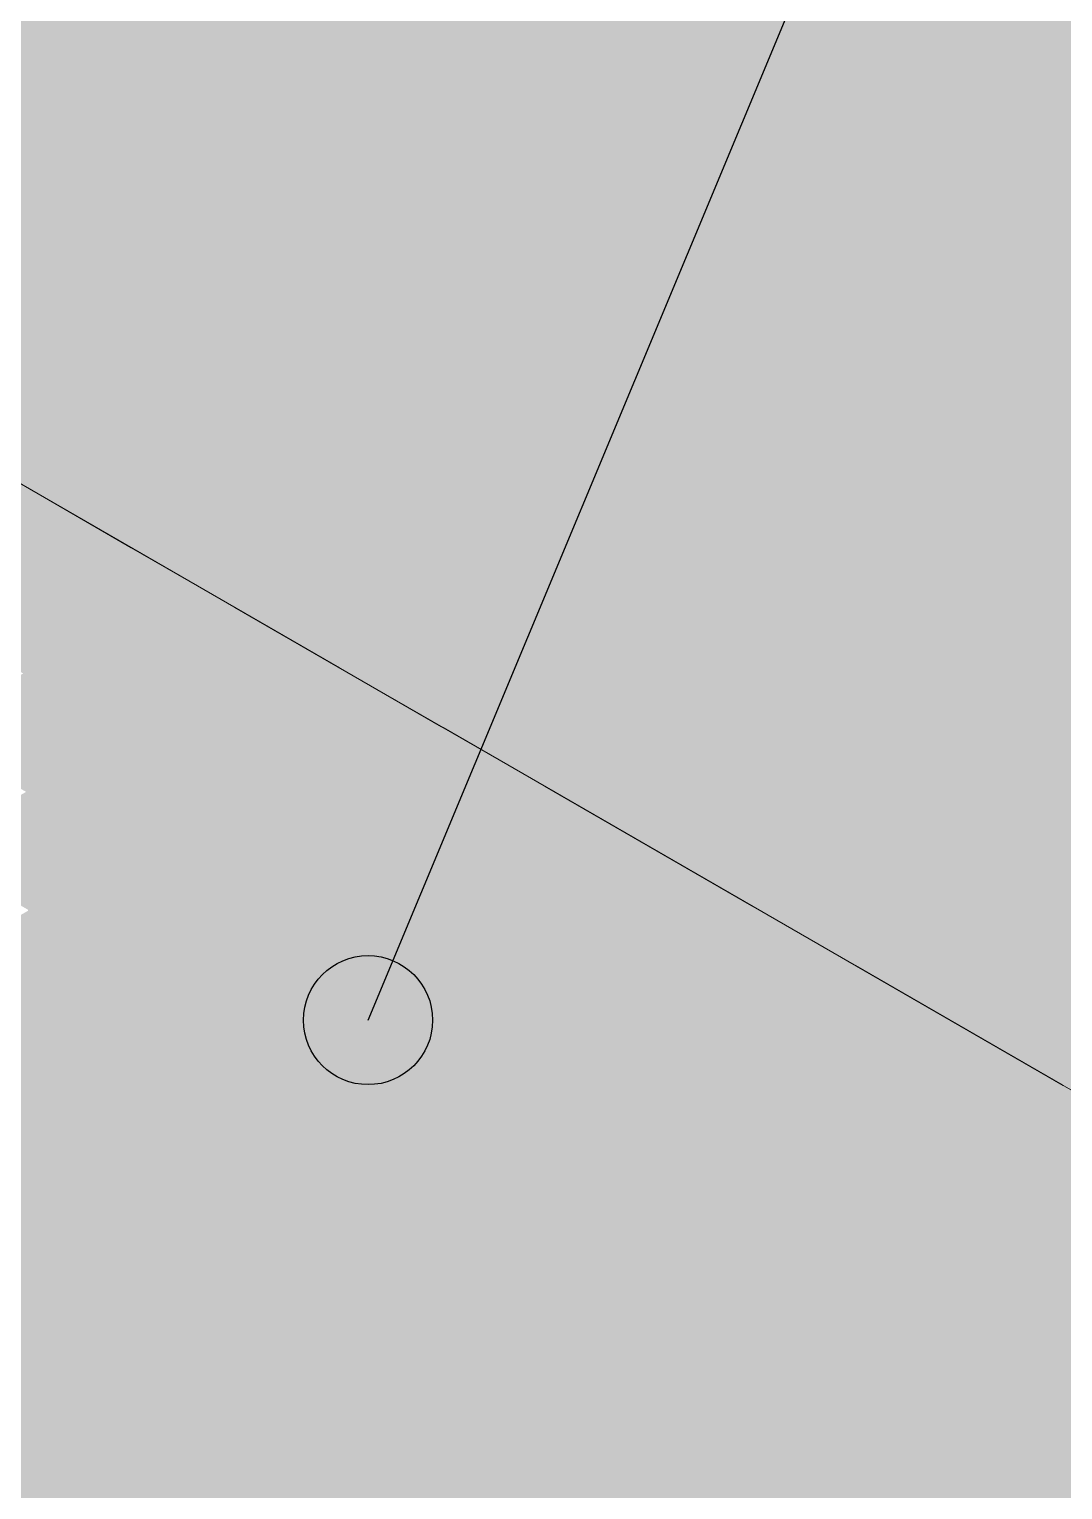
# Model space of a CAD drawing. Header units: metres. Extents: x 349021 to 349543, y 9281040 to 9281959.
# Drawn here: x 349202.9874 to 349203.1155, y 9281042.2504 to 9281042.4316 of the extents above; entities that cross this region are included whole.
import ezdxf

# ---------------------------------------------------------------- set-up
doc = ezdxf.new("R2010")
doc.units = ezdxf.units.M
doc.header["$LTSCALE"] = 0.25
doc.layers.add('ISO-3D', color=7, linetype='CONTINUOUS', lineweight=13)
doc.layers.add('ISO-3D-ARISTAS', color=250, linetype='CONTINUOUS', lineweight=13)
doc.layers.add('LLAMADAS-NUM', color=30, linetype='CONTINUOUS', lineweight=25, true_color=0xc05014)

msp = doc.modelspace()

# ---------------------------------------------------------------- linework, layer by layer
at = {"layer": 'ISO-3D', "true_color": 0x9e9c96}
for points in [[(349203.00796, 9281042.44559), (349203.02077, 9281042.43819), (349202.99599, 9281042.43868), (349203.0088, 9281042.43128)], [(349203.03274, 9281042.4451), (349203.04555, 9281042.43771), (349203.02077, 9281042.43819), (349203.03358, 9281042.4308)], [(349203.05752, 9281042.44461), (349203.07033, 9281042.43722), (349203.04555, 9281042.43771), (349203.05836, 9281042.43031)], [(349203.09876, 9281042.4462), (349203.11166, 9281042.43876), (349203.08622, 9281042.43896), (349203.09912, 9281042.43152)], [(349203.1242, 9281042.446), (349203.1371, 9281042.43855), (349203.11166, 9281042.43876), (349203.12456, 9281042.43131)], [(349203.08229, 9281042.44413), (349203.09511, 9281042.43673), (349203.07033, 9281042.43722), (349203.08314, 9281042.42982)], [(349203.10707, 9281042.44364), (349203.11988, 9281042.43624), (349203.09511, 9281042.43673), (349203.10792, 9281042.42933)], [(349202.98447, 9281042.43979), (349202.99737, 9281042.43234), (349202.97193, 9281042.43255), (349202.98483, 9281042.4251)], [(349203.00991, 9281042.43958), (349203.02281, 9281042.43214), (349202.99737, 9281042.43234), (349203.01027, 9281042.4249)], [(349203.03535, 9281042.43938), (349203.04825, 9281042.43193), (349203.02281, 9281042.43214), (349203.03571, 9281042.42469)], [(349203.06079, 9281042.43917), (349203.07368, 9281042.43172), (349203.04825, 9281042.43193), (349203.06114, 9281042.42448)], [(349202.99599, 9281042.43868), (349203.0088, 9281042.43128), (349202.98403, 9281042.43177), (349202.99684, 9281042.42437)], [(349203.02077, 9281042.43819), (349203.03358, 9281042.4308), (349203.0088, 9281042.43128), (349203.02162, 9281042.42389)], [(349203.04555, 9281042.43771), (349203.05836, 9281042.43031), (349203.03358, 9281042.4308), (349203.04639, 9281042.4234)], [(349203.08622, 9281042.43896), (349203.09912, 9281042.43152), (349203.07368, 9281042.43172), (349203.08658, 9281042.42428)], [(349203.11166, 9281042.43876), (349203.12456, 9281042.43131), (349203.09912, 9281042.43152), (349203.11202, 9281042.42407)], [(349203.07033, 9281042.43722), (349203.08314, 9281042.42982), (349203.05836, 9281042.43031), (349203.07117, 9281042.42291)], [(349203.09511, 9281042.43673), (349203.10792, 9281042.42933), (349203.08314, 9281042.42982), (349203.09595, 9281042.42242)], [(349203.11988, 9281042.43624), (349203.1327, 9281042.42885), (349203.10792, 9281042.42933), (349203.12073, 9281042.42194)], [(349202.99737, 9281042.43234), (349203.01027, 9281042.4249), (349202.98483, 9281042.4251), (349202.99773, 9281042.41766)], [(349203.02281, 9281042.43214), (349203.03571, 9281042.42469), (349203.01027, 9281042.4249), (349203.02317, 9281042.41745)], [(349203.04825, 9281042.43193), (349203.06114, 9281042.42448), (349203.03571, 9281042.42469), (349203.0486, 9281042.41724)], [(349202.98403, 9281042.43177), (349202.99684, 9281042.42437), (349202.97206, 9281042.42486), (349202.98487, 9281042.41747)], [(349203.0088, 9281042.43128), (349203.02162, 9281042.42389), (349202.99684, 9281042.42437), (349203.00965, 9281042.41698)], [(349203.03358, 9281042.4308), (349203.04639, 9281042.4234), (349203.02162, 9281042.42389), (349203.03443, 9281042.41649)], [(349203.05836, 9281042.43031), (349203.07117, 9281042.42291), (349203.04639, 9281042.4234), (349203.05921, 9281042.416)], [(349203.07368, 9281042.43172), (349203.08658, 9281042.42428), (349203.06114, 9281042.42448), (349203.07404, 9281042.41704)], [(349203.09912, 9281042.43152), (349203.11202, 9281042.42407), (349203.08658, 9281042.42428), (349203.09948, 9281042.41683)], [(349203.12456, 9281042.43131), (349203.13746, 9281042.42386), (349203.11202, 9281042.42407), (349203.12492, 9281042.41662)], [(349203.08314, 9281042.42982), (349203.09595, 9281042.42242), (349203.07117, 9281042.42291), (349203.08398, 9281042.41552)], [(349203.10792, 9281042.42933), (349203.12073, 9281042.42194), (349203.09595, 9281042.42242), (349203.10876, 9281042.41503)], [(349202.98483, 9281042.4251), (349202.99773, 9281042.41766), (349202.97229, 9281042.41786), (349202.98519, 9281042.41042)], [(349203.01027, 9281042.4249), (349203.02317, 9281042.41745), (349202.99773, 9281042.41766), (349203.01063, 9281042.41021)], [(349203.03571, 9281042.42469), (349203.0486, 9281042.41724), (349203.02317, 9281042.41745), (349203.03606, 9281042.41)], [(349202.99684, 9281042.42437), (349203.00965, 9281042.41698), (349202.98487, 9281042.41747), (349202.99768, 9281042.41007)], [(349203.02162, 9281042.42389), (349203.03443, 9281042.41649), (349203.00965, 9281042.41698), (349203.02246, 9281042.40958)], [(349203.04639, 9281042.4234), (349203.05921, 9281042.416), (349203.03443, 9281042.41649), (349203.04724, 9281042.40909)], [(349203.06114, 9281042.42448), (349203.07404, 9281042.41704), (349203.0486, 9281042.41724), (349203.0615, 9281042.4098)], [(349203.07117, 9281042.42291), (349203.08398, 9281042.41552), (349203.05921, 9281042.416), (349203.07202, 9281042.40861)], [(349203.08658, 9281042.42428), (349203.09948, 9281042.41683), (349203.07404, 9281042.41704), (349203.08694, 9281042.40959)], [(349203.11202, 9281042.42407), (349203.12492, 9281042.41662), (349203.09948, 9281042.41683), (349203.11238, 9281042.40938)], [(349203.09595, 9281042.42242), (349203.10876, 9281042.41503), (349203.08398, 9281042.41552), (349203.09679, 9281042.40812)], [(349203.12073, 9281042.42194), (349203.13354, 9281042.41454), (349203.10876, 9281042.41503), (349203.12157, 9281042.40763)], [(349202.98487, 9281042.41747), (349202.99768, 9281042.41007), (349202.9729, 9281042.41056), (349202.98571, 9281042.40316)], [(349202.99773, 9281042.41766), (349203.01063, 9281042.41021), (349202.98519, 9281042.41042), (349202.99809, 9281042.40297)], [(349203.02317, 9281042.41745), (349203.03606, 9281042.41), (349203.01063, 9281042.41021), (349203.02352, 9281042.40276)], [(349203.00965, 9281042.41698), (349203.02246, 9281042.40958), (349202.99768, 9281042.41007), (349203.01049, 9281042.40267)], [(349203.03443, 9281042.41649), (349203.04724, 9281042.40909), (349203.02246, 9281042.40958), (349203.03527, 9281042.40218)], [(349203.0486, 9281042.41724), (349203.0615, 9281042.4098), (349203.03606, 9281042.41), (349203.04896, 9281042.40256)], [(349203.05921, 9281042.416), (349203.07202, 9281042.40861), (349203.04724, 9281042.40909), (349203.06005, 9281042.4017)], [(349203.07404, 9281042.41704), (349203.08694, 9281042.40959), (349203.0615, 9281042.4098), (349203.0744, 9281042.40235)], [(349203.09948, 9281042.41683), (349203.11238, 9281042.40938), (349203.08694, 9281042.40959), (349203.09984, 9281042.40214)], [(349203.12492, 9281042.41662), (349203.13782, 9281042.40918), (349203.11238, 9281042.40938), (349203.12528, 9281042.40194)], [(349203.08398, 9281042.41552), (349203.09679, 9281042.40812), (349203.07202, 9281042.40861), (349203.08483, 9281042.40121)], [(349203.10876, 9281042.41503), (349203.12157, 9281042.40763), (349203.09679, 9281042.40812), (349203.10961, 9281042.40072)], [(349202.98519, 9281042.41042), (349202.99809, 9281042.40297), (349202.97265, 9281042.40318), (349202.98555, 9281042.39573)], [(349203.01063, 9281042.41021), (349203.02352, 9281042.40276), (349202.99809, 9281042.40297), (349203.01098, 9281042.39552)], [(349202.99768, 9281042.41007), (349203.01049, 9281042.40267), (349202.98571, 9281042.40316), (349202.99853, 9281042.39576)], [(349203.02246, 9281042.40958), (349203.03527, 9281042.40218), (349203.01049, 9281042.40267), (349203.0233, 9281042.39528)], [(349203.03606, 9281042.41), (349203.04896, 9281042.40256), (349203.02352, 9281042.40276), (349203.03642, 9281042.39532)], [(349203.04724, 9281042.40909), (349203.06005, 9281042.4017), (349203.03527, 9281042.40218), (349203.04808, 9281042.39479)], [(349203.0615, 9281042.4098), (349203.0744, 9281042.40235), (349203.04896, 9281042.40256), (349203.06186, 9281042.39511)], [(349203.07202, 9281042.40861), (349203.08483, 9281042.40121), (349203.06005, 9281042.4017), (349203.07286, 9281042.3943)], [(349203.08694, 9281042.40959), (349203.09984, 9281042.40214), (349203.0744, 9281042.40235), (349203.0873, 9281042.3949)], [(349203.11238, 9281042.40938), (349203.12528, 9281042.40194), (349203.09984, 9281042.40214), (349203.11274, 9281042.3947)], [(349203.09679, 9281042.40812), (349203.10961, 9281042.40072), (349203.08483, 9281042.40121), (349203.09764, 9281042.39381)], [(349203.12157, 9281042.40763), (349203.13438, 9281042.40023), (349203.10961, 9281042.40072), (349203.12242, 9281042.39333)], [(349202.98571, 9281042.40316), (349202.99853, 9281042.39576), (349202.97375, 9281042.39625), (349202.98656, 9281042.38885)], [(349202.99809, 9281042.40297), (349203.01098, 9281042.39552), (349202.98555, 9281042.39573), (349202.99844, 9281042.38828)], [(349203.01049, 9281042.40267), (349203.0233, 9281042.39528), (349202.99853, 9281042.39576), (349203.01134, 9281042.38837)], [(349203.02352, 9281042.40276), (349203.03642, 9281042.39532), (349203.01098, 9281042.39552), (349203.02388, 9281042.38808)], [(349203.03527, 9281042.40218), (349203.04808, 9281042.39479), (349203.0233, 9281042.39528), (349203.03612, 9281042.38788)], [(349203.04896, 9281042.40256), (349203.06186, 9281042.39511), (349203.03642, 9281042.39532), (349203.04932, 9281042.38787)], [(349203.06005, 9281042.4017), (349203.07286, 9281042.3943), (349203.04808, 9281042.39479), (349203.06089, 9281042.38739)], [(349203.0744, 9281042.40235), (349203.0873, 9281042.3949), (349203.06186, 9281042.39511), (349203.07476, 9281042.38766)], [(349203.08483, 9281042.40121), (349203.09764, 9281042.39381), (349203.07286, 9281042.3943), (349203.08567, 9281042.3869)], [(349203.09984, 9281042.40214), (349203.11274, 9281042.3947), (349203.0873, 9281042.3949), (349203.1002, 9281042.38746)], [(349203.12528, 9281042.40194), (349203.13817, 9281042.39449), (349203.11274, 9281042.3947), (349203.12563, 9281042.38725)], [(349203.10961, 9281042.40072), (349203.12242, 9281042.39333), (349203.09764, 9281042.39381), (349203.11045, 9281042.38642)], [(349202.98555, 9281042.39573), (349202.99844, 9281042.38828), (349202.97301, 9281042.38849), (349202.9859, 9281042.38104)], [(349202.99853, 9281042.39576), (349203.01134, 9281042.38837), (349202.98656, 9281042.38885), (349202.99937, 9281042.38146)], [(349203.01098, 9281042.39552), (349203.02388, 9281042.38808), (349202.99844, 9281042.38828), (349203.01134, 9281042.38084)], [(349203.0233, 9281042.39528), (349203.03612, 9281042.38788), (349203.01134, 9281042.38837), (349203.02415, 9281042.38097)], [(349203.03642, 9281042.39532), (349203.04932, 9281042.38787), (349203.02388, 9281042.38808), (349203.03678, 9281042.38063)], [(349203.04808, 9281042.39479), (349203.06089, 9281042.38739), (349203.03612, 9281042.38788), (349203.04893, 9281042.38048)], [(349203.06186, 9281042.39511), (349203.07476, 9281042.38766), (349203.04932, 9281042.38787), (349203.06222, 9281042.38042)], [(349203.07286, 9281042.3943), (349203.08567, 9281042.3869), (349203.06089, 9281042.38739), (349203.07371, 9281042.37999)], [(349203.0873, 9281042.3949), (349203.1002, 9281042.38746), (349203.07476, 9281042.38766), (349203.08766, 9281042.38022)], [(349203.11274, 9281042.3947), (349203.12563, 9281042.38725), (349203.1002, 9281042.38746), (349203.11309, 9281042.38001)], [(349203.09764, 9281042.39381), (349203.11045, 9281042.38642), (349203.08567, 9281042.3869), (349203.09848, 9281042.37951)], [(349203.12242, 9281042.39333), (349203.13523, 9281042.38593), (349203.11045, 9281042.38642), (349203.12326, 9281042.37902)], [(349202.98656, 9281042.38885), (349202.99937, 9281042.38146), (349202.97459, 9281042.38194), (349202.9874, 9281042.37455)], [(349202.99844, 9281042.38828), (349203.01134, 9281042.38084), (349202.9859, 9281042.38104), (349202.9988, 9281042.3736)], [(349203.01134, 9281042.38837), (349203.02415, 9281042.38097), (349202.99937, 9281042.38146), (349203.01218, 9281042.37406)], [(349203.02388, 9281042.38808), (349203.03678, 9281042.38063), (349203.01134, 9281042.38084), (349203.02424, 9281042.37339)], [(349203.03612, 9281042.38788), (349203.04893, 9281042.38048), (349203.02415, 9281042.38097), (349203.03696, 9281042.37357)], [(349203.04932, 9281042.38787), (349203.06222, 9281042.38042), (349203.03678, 9281042.38063), (349203.04968, 9281042.37318)], [(349203.06089, 9281042.38739), (349203.07371, 9281042.37999), (349203.04893, 9281042.38048), (349203.06174, 9281042.37309)], [(349203.07476, 9281042.38766), (349203.08766, 9281042.38022), (349203.06222, 9281042.38042), (349203.07512, 9281042.37298)], [(349203.08567, 9281042.3869), (349203.09848, 9281042.37951), (349203.07371, 9281042.37999), (349203.08652, 9281042.3726)], [(349203.1002, 9281042.38746), (349203.11309, 9281042.38001), (349203.08766, 9281042.38022), (349203.10055, 9281042.37277)], [(349203.12563, 9281042.38725), (349203.13853, 9281042.3798), (349203.11309, 9281042.38001), (349203.12599, 9281042.37256)], [(349203.11045, 9281042.38642), (349203.12326, 9281042.37902), (349203.09848, 9281042.37951), (349203.1113, 9281042.37211)], [(349202.99937, 9281042.38146), (349203.01218, 9281042.37406), (349202.9874, 9281042.37455), (349203.00022, 9281042.36715)], [(349202.9859, 9281042.38104), (349202.9988, 9281042.3736), (349202.97336, 9281042.3738), (349202.98626, 9281042.36636)], [(349203.01134, 9281042.38084), (349203.02424, 9281042.37339), (349202.9988, 9281042.3736), (349203.0117, 9281042.36615)], [(349203.02415, 9281042.38097), (349203.03696, 9281042.37357), (349203.01218, 9281042.37406), (349203.02499, 9281042.36666)], [(349203.03678, 9281042.38063), (349203.04968, 9281042.37318), (349203.02424, 9281042.37339), (349203.03714, 9281042.36594)], [(349203.04893, 9281042.38048), (349203.06174, 9281042.37309), (349203.03696, 9281042.37357), (349203.04977, 9281042.36618)], [(349203.06222, 9281042.38042), (349203.07512, 9281042.37298), (349203.04968, 9281042.37318), (349203.06258, 9281042.36574)], [(349203.07371, 9281042.37999), (349203.08652, 9281042.3726), (349203.06174, 9281042.37309), (349203.07455, 9281042.36569)], [(349203.08766, 9281042.38022), (349203.10055, 9281042.37277), (349203.07512, 9281042.37298), (349203.08801, 9281042.36553)], [(349203.09848, 9281042.37951), (349203.1113, 9281042.37211), (349203.08652, 9281042.3726), (349203.09933, 9281042.3652)], [(349203.11309, 9281042.38001), (349203.12599, 9281042.37256), (349203.10055, 9281042.37277), (349203.11345, 9281042.36533)], [(349203.12326, 9281042.37902), (349203.13607, 9281042.37162), (349203.1113, 9281042.37211), (349203.12411, 9281042.36471)], [(349203.01218, 9281042.37406), (349203.02499, 9281042.36666), (349203.00022, 9281042.36715), (349203.01303, 9281042.35976)], [(349202.9988, 9281042.3736), (349203.0117, 9281042.36615), (349202.98626, 9281042.36636), (349202.99916, 9281042.35891)], [(349203.02424, 9281042.37339), (349203.03714, 9281042.36594), (349203.0117, 9281042.36615), (349203.0246, 9281042.3587)], [(349203.03696, 9281042.37357), (349203.04977, 9281042.36618), (349203.02499, 9281042.36666), (349203.0378, 9281042.35927)], [(349203.04968, 9281042.37318), (349203.06258, 9281042.36574), (349203.03714, 9281042.36594), (349203.05003, 9281042.3585)], [(349203.06174, 9281042.37309), (349203.07455, 9281042.36569), (349203.04977, 9281042.36618), (349203.06258, 9281042.35878)], [(349203.07512, 9281042.37298), (349203.08801, 9281042.36553), (349203.06258, 9281042.36574), (349203.07547, 9281042.35829)], [(349203.08652, 9281042.3726), (349203.09933, 9281042.3652), (349203.07455, 9281042.36569), (349203.08736, 9281042.35829)], [(349203.10055, 9281042.37277), (349203.11345, 9281042.36533), (349203.08801, 9281042.36553), (349203.10091, 9281042.35808)], [(349203.12599, 9281042.37256), (349203.13889, 9281042.36512), (349203.11345, 9281042.36533), (349203.12635, 9281042.35788)], [(349203.1113, 9281042.37211), (349203.12411, 9281042.36471), (349203.09933, 9281042.3652), (349203.11214, 9281042.3578)], [(349202.98626, 9281042.36636), (349202.99916, 9281042.35891), (349202.97372, 9281042.35912), (349202.98662, 9281042.35167)], [(349203.0117, 9281042.36615), (349203.0246, 9281042.3587), (349202.99916, 9281042.35891), (349203.01206, 9281042.35146)], [(349203.02499, 9281042.36666), (349203.0378, 9281042.35927), (349203.01303, 9281042.35976), (349203.02584, 9281042.35236)], [(349203.03714, 9281042.36594), (349203.05003, 9281042.3585), (349203.0246, 9281042.3587), (349203.03749, 9281042.35126)], [(349203.04977, 9281042.36618), (349203.06258, 9281042.35878), (349203.0378, 9281042.35927), (349203.05062, 9281042.35187)], [(349203.06258, 9281042.36574), (349203.07547, 9281042.35829), (349203.05003, 9281042.3585), (349203.06293, 9281042.35105)], [(349203.07455, 9281042.36569), (349203.08736, 9281042.35829), (349203.06258, 9281042.35878), (349203.07539, 9281042.35138)], [(349203.08801, 9281042.36553), (349203.10091, 9281042.35808), (349203.07547, 9281042.35829), (349203.08837, 9281042.35084)], [(349203.09933, 9281042.3652), (349203.11214, 9281042.3578), (349203.08736, 9281042.35829), (349203.10017, 9281042.3509)], [(349203.11345, 9281042.36533), (349203.12635, 9281042.35788), (349203.10091, 9281042.35808), (349203.11381, 9281042.35064)], [(349203.12411, 9281042.36471), (349203.13692, 9281042.35732), (349203.11214, 9281042.3578), (349203.12495, 9281042.35041)], [(349202.99916, 9281042.35891), (349203.01206, 9281042.35146), (349202.98662, 9281042.35167), (349202.99952, 9281042.34422)], [(349203.0246, 9281042.3587), (349203.03749, 9281042.35126), (349203.01206, 9281042.35146), (349203.02495, 9281042.34402)], [(349203.0378, 9281042.35927), (349203.05062, 9281042.35187), (349203.02584, 9281042.35236), (349203.03865, 9281042.34496)], [(349203.05003, 9281042.3585), (349203.06293, 9281042.35105), (349203.03749, 9281042.35126), (349203.05039, 9281042.34381)], [(349203.06258, 9281042.35878), (349203.07539, 9281042.35138), (349203.05062, 9281042.35187), (349203.06343, 9281042.34447)], [(349203.07547, 9281042.35829), (349203.08837, 9281042.35084), (349203.06293, 9281042.35105), (349203.07583, 9281042.3436)], [(349203.08736, 9281042.35829), (349203.10017, 9281042.3509), (349203.07539, 9281042.35138), (349203.08821, 9281042.34399)], [(349203.10091, 9281042.35808), (349203.11381, 9281042.35064), (349203.08837, 9281042.35084), (349203.10127, 9281042.3434)], [(349203.11214, 9281042.3578), (349203.12495, 9281042.35041), (349203.10017, 9281042.3509), (349203.11298, 9281042.3435)], [(349203.12635, 9281042.35788), (349203.13925, 9281042.35043), (349203.11381, 9281042.35064), (349203.12671, 9281042.34319)], [(349202.98662, 9281042.35167), (349202.99952, 9281042.34422), (349202.97408, 9281042.34443), (349202.98698, 9281042.33698)], [(349203.01206, 9281042.35146), (349203.02495, 9281042.34402), (349202.99952, 9281042.34422), (349203.01241, 9281042.33678)], [(349203.03749, 9281042.35126), (349203.05039, 9281042.34381), (349203.02495, 9281042.34402), (349203.03785, 9281042.33657)], [(349203.05062, 9281042.35187), (349203.06343, 9281042.34447), (349203.03865, 9281042.34496), (349203.05146, 9281042.33756)], [(349203.06293, 9281042.35105), (349203.07583, 9281042.3436), (349203.05039, 9281042.34381), (349203.06329, 9281042.33636)], [(349203.07539, 9281042.35138), (349203.08821, 9281042.34399), (349203.06343, 9281042.34447), (349203.07624, 9281042.33708)], [(349203.08837, 9281042.35084), (349203.10127, 9281042.3434), (349203.07583, 9281042.3436), (349203.08873, 9281042.33616)], [(349203.10017, 9281042.3509), (349203.11298, 9281042.3435), (349203.08821, 9281042.34399), (349203.10102, 9281042.33659)], [(349203.11381, 9281042.35064), (349203.12671, 9281042.34319), (349203.10127, 9281042.3434), (349203.11417, 9281042.33595)], [(349203.12495, 9281042.35041), (349203.13776, 9281042.34301), (349203.11298, 9281042.3435), (349203.1258, 9281042.3361)], [(349202.99952, 9281042.34422), (349203.01241, 9281042.33678), (349202.98698, 9281042.33698), (349202.99987, 9281042.32954)], [(349203.02495, 9281042.34402), (349203.03785, 9281042.33657), (349203.01241, 9281042.33678), (349203.02531, 9281042.32933)], [(349203.05039, 9281042.34381), (349203.06329, 9281042.33636), (349203.03785, 9281042.33657), (349203.05075, 9281042.32913)], [(349203.06343, 9281042.34447), (349203.07624, 9281042.33708), (349203.05146, 9281042.33756), (349203.06427, 9281042.33017)], [(349203.07583, 9281042.3436), (349203.08873, 9281042.33616), (349203.06329, 9281042.33636), (349203.07619, 9281042.32892)], [(349203.08821, 9281042.34399), (349203.10102, 9281042.33659), (349203.07624, 9281042.33708), (349203.08905, 9281042.32968)], [(349203.10127, 9281042.3434), (349203.11417, 9281042.33595), (349203.08873, 9281042.33616), (349203.10163, 9281042.32871)], [(349203.11298, 9281042.3435), (349203.1258, 9281042.3361), (349203.10102, 9281042.33659), (349203.11383, 9281042.32919)], [(349203.12671, 9281042.34319), (349203.1396, 9281042.33575), (349203.11417, 9281042.33595), (349203.12706, 9281042.32851)], [(349202.98698, 9281042.33698), (349202.99987, 9281042.32954), (349202.97444, 9281042.32974), (349202.98733, 9281042.3223)], [(349203.01241, 9281042.33678), (349203.02531, 9281042.32933), (349202.99987, 9281042.32954), (349203.01277, 9281042.32209)], [(349203.03785, 9281042.33657), (349203.05075, 9281042.32913), (349203.02531, 9281042.32933), (349203.03821, 9281042.32188)], [(349203.06329, 9281042.33636), (349203.07619, 9281042.32892), (349203.05075, 9281042.32913), (349203.06365, 9281042.32168)], [(349203.07624, 9281042.33708), (349203.08905, 9281042.32968), (349203.06427, 9281042.33017), (349203.07708, 9281042.32277)], [(349203.08873, 9281042.33616), (349203.10163, 9281042.32871), (349203.07619, 9281042.32892), (349203.08909, 9281042.32147)], [(349203.10102, 9281042.33659), (349203.11383, 9281042.32919), (349203.08905, 9281042.32968), (349203.10186, 9281042.32228)], [(349203.11417, 9281042.33595), (349203.12706, 9281042.32851), (349203.10163, 9281042.32871), (349203.11452, 9281042.32127)], [(349203.1258, 9281042.3361), (349203.13861, 9281042.32871), (349203.11383, 9281042.32919), (349203.12664, 9281042.3218)], [(349202.99987, 9281042.32954), (349203.01277, 9281042.32209), (349202.98733, 9281042.3223), (349203.00023, 9281042.31485)], [(349203.02531, 9281042.32933), (349203.03821, 9281042.32188), (349203.01277, 9281042.32209), (349203.02567, 9281042.31464)], [(349203.05075, 9281042.32913), (349203.06365, 9281042.32168), (349203.03821, 9281042.32188), (349203.05111, 9281042.31444)], [(349203.07619, 9281042.32892), (349203.08909, 9281042.32147), (349203.06365, 9281042.32168), (349203.07655, 9281042.31423)], [(349203.08905, 9281042.32968), (349203.10186, 9281042.32228), (349203.07708, 9281042.32277), (349203.08989, 9281042.31538)], [(349203.10163, 9281042.32871), (349203.11452, 9281042.32127), (349203.08909, 9281042.32147), (349203.10198, 9281042.31403)], [(349203.11383, 9281042.32919), (349203.12664, 9281042.3218), (349203.10186, 9281042.32228), (349203.11467, 9281042.31489)], [(349203.12706, 9281042.32851), (349203.13996, 9281042.32106), (349203.11452, 9281042.32127), (349203.12742, 9281042.31382)], [(349202.98733, 9281042.3223), (349203.00023, 9281042.31485), (349202.97479, 9281042.31506), (349202.98769, 9281042.30761)], [(349203.01277, 9281042.32209), (349203.02567, 9281042.31464), (349203.00023, 9281042.31485), (349203.01313, 9281042.3074)], [(349203.03821, 9281042.32188), (349203.05111, 9281042.31444), (349203.02567, 9281042.31464), (349203.03857, 9281042.3072)], [(349203.06365, 9281042.32168), (349203.07655, 9281042.31423), (349203.05111, 9281042.31444), (349203.06401, 9281042.30699)], [(349203.08909, 9281042.32147), (349203.10198, 9281042.31403), (349203.07655, 9281042.31423), (349203.08944, 9281042.30679)], [(349203.10186, 9281042.32228), (349203.11467, 9281042.31489), (349203.08989, 9281042.31538), (349203.10271, 9281042.30798)], [(349203.12664, 9281042.3218), (349203.13945, 9281042.3144), (349203.11467, 9281042.31489), (349203.12748, 9281042.30749)], [(349203.11452, 9281042.32127), (349203.12742, 9281042.31382), (349203.10198, 9281042.31403), (349203.11488, 9281042.30658)], [(349202.97479, 9281042.31506), (349202.98769, 9281042.30761), (349202.96225, 9281042.30782), (349202.97515, 9281042.30037)], [(349203.00023, 9281042.31485), (349203.01313, 9281042.3074), (349202.98769, 9281042.30761), (349203.00059, 9281042.30016)], [(349203.02567, 9281042.31464), (349203.03857, 9281042.3072), (349203.01313, 9281042.3074), (349203.02603, 9281042.29996)], [(349203.05111, 9281042.31444), (349203.06401, 9281042.30699), (349203.03857, 9281042.3072), (349203.05147, 9281042.29975)], [(349203.07655, 9281042.31423), (349203.08944, 9281042.30679), (349203.06401, 9281042.30699), (349203.0769, 9281042.29955)], [(349203.11467, 9281042.31489), (349203.12748, 9281042.30749), (349203.10271, 9281042.30798), (349203.11552, 9281042.30058)], [(349203.10198, 9281042.31403), (349203.11488, 9281042.30658), (349203.08944, 9281042.30679), (349203.10234, 9281042.29934)], [(349203.12742, 9281042.31382), (349203.14032, 9281042.30637), (349203.11488, 9281042.30658), (349203.12778, 9281042.29913)], [(349202.98769, 9281042.30761), (349203.00059, 9281042.30016), (349202.97515, 9281042.30037), (349202.98805, 9281042.29293)], [(349203.01313, 9281042.3074), (349203.02603, 9281042.29996), (349203.00059, 9281042.30016), (349203.01349, 9281042.29272)], [(349203.03857, 9281042.3072), (349203.05147, 9281042.29975), (349203.02603, 9281042.29996), (349203.03893, 9281042.29251)], [(349203.06401, 9281042.30699), (349203.0769, 9281042.29955), (349203.05147, 9281042.29975), (349203.06436, 9281042.29231)], [(349203.08944, 9281042.30679), (349203.10234, 9281042.29934), (349203.0769, 9281042.29955), (349203.0898, 9281042.2921)], [(349203.11488, 9281042.30658), (349203.12778, 9281042.29913), (349203.10234, 9281042.29934), (349203.11524, 9281042.29189)], [(349202.97515, 9281042.30037), (349202.98805, 9281042.29293), (349202.96261, 9281042.29313), (349202.97551, 9281042.28568)], [(349203.00059, 9281042.30016), (349203.01349, 9281042.29272), (349202.98805, 9281042.29293), (349203.00095, 9281042.28548)], [(349203.02603, 9281042.29996), (349203.03893, 9281042.29251), (349203.01349, 9281042.29272), (349203.02639, 9281042.28527)], [(349203.05147, 9281042.29975), (349203.06436, 9281042.29231), (349203.03893, 9281042.29251), (349203.05182, 9281042.28507)], [(349203.0769, 9281042.29955), (349203.0898, 9281042.2921), (349203.06436, 9281042.29231), (349203.07726, 9281042.28486)], [(349203.10234, 9281042.29934), (349203.11524, 9281042.29189), (349203.0898, 9281042.2921), (349203.1027, 9281042.28465)], [(349203.12778, 9281042.29913), (349203.14068, 9281042.29169), (349203.11524, 9281042.29189), (349203.12814, 9281042.28445)], [(349202.98805, 9281042.29293), (349203.00095, 9281042.28548), (349202.97551, 9281042.28568), (349202.98841, 9281042.27824)], [(349203.01349, 9281042.29272), (349203.02639, 9281042.28527), (349203.00095, 9281042.28548), (349203.01385, 9281042.27803)], [(349203.03893, 9281042.29251), (349203.05182, 9281042.28507), (349203.02639, 9281042.28527), (349203.03928, 9281042.27783)], [(349203.06436, 9281042.29231), (349203.07726, 9281042.28486), (349203.05182, 9281042.28507), (349203.06472, 9281042.27762)], [(349203.0898, 9281042.2921), (349203.1027, 9281042.28465), (349203.07726, 9281042.28486), (349203.09016, 9281042.27741)], [(349203.11524, 9281042.29189), (349203.12814, 9281042.28445), (349203.1027, 9281042.28465), (349203.1156, 9281042.27721)], [(349202.97551, 9281042.28568), (349202.98841, 9281042.27824), (349202.96297, 9281042.27844), (349202.97587, 9281042.271)], [(349203.00095, 9281042.28548), (349203.01385, 9281042.27803), (349202.98841, 9281042.27824), (349203.00131, 9281042.27079)], [(349203.02639, 9281042.28527), (349203.03928, 9281042.27783), (349203.01385, 9281042.27803), (349203.02674, 9281042.27059)], [(349203.05182, 9281042.28507), (349203.06472, 9281042.27762), (349203.03928, 9281042.27783), (349203.05218, 9281042.27038)], [(349203.07726, 9281042.28486), (349203.09016, 9281042.27741), (349203.06472, 9281042.27762), (349203.07762, 9281042.27017)], [(349203.1027, 9281042.28465), (349203.1156, 9281042.27721), (349203.09016, 9281042.27741), (349203.10306, 9281042.26997)], [(349202.98841, 9281042.27824), (349203.00131, 9281042.27079), (349202.97587, 9281042.271), (349202.98877, 9281042.26355)], [(349203.01385, 9281042.27803), (349203.02674, 9281042.27059), (349203.00131, 9281042.27079), (349203.0142, 9281042.26335)], [(349203.03928, 9281042.27783), (349203.05218, 9281042.27038), (349203.02674, 9281042.27059), (349203.03964, 9281042.26314)], [(349203.06472, 9281042.27762), (349203.07762, 9281042.27017), (349203.05218, 9281042.27038), (349203.06508, 9281042.26293)], [(349203.09016, 9281042.27741), (349203.10306, 9281042.26997), (349203.07762, 9281042.27017), (349203.09052, 9281042.26273)], [(349203.1156, 9281042.27721), (349203.1285, 9281042.26976), (349203.10306, 9281042.26997), (349203.11596, 9281042.26252)], [(349202.97587, 9281042.271), (349202.98877, 9281042.26355), (349202.96333, 9281042.26376), (349202.97623, 9281042.25631)], [(349203.00131, 9281042.27079), (349203.0142, 9281042.26335), (349202.98877, 9281042.26355), (349203.00166, 9281042.25611)], [(349203.02674, 9281042.27059), (349203.03964, 9281042.26314), (349203.0142, 9281042.26335), (349203.0271, 9281042.2559)], [(349203.05218, 9281042.27038), (349203.06508, 9281042.26293), (349203.03964, 9281042.26314), (349203.05254, 9281042.25569)], [(349203.07762, 9281042.27017), (349203.09052, 9281042.26273), (349203.06508, 9281042.26293), (349203.07798, 9281042.25549)], [(349203.10306, 9281042.26997), (349203.11596, 9281042.26252), (349203.09052, 9281042.26273), (349203.10341, 9281042.25528)], [(349202.98877, 9281042.26355), (349203.00166, 9281042.25611), (349202.97623, 9281042.25631), (349202.98912, 9281042.24887)], [(349203.0142, 9281042.26335), (349203.0271, 9281042.2559), (349203.00166, 9281042.25611), (349203.01456, 9281042.24866)], [(349203.03964, 9281042.26314), (349203.05254, 9281042.25569), (349203.0271, 9281042.2559), (349203.04, 9281042.24845)], [(349203.06508, 9281042.26293), (349203.07798, 9281042.25549), (349203.05254, 9281042.25569), (349203.06544, 9281042.24825)], [(349203.09052, 9281042.26273), (349203.10341, 9281042.25528), (349203.07798, 9281042.25549), (349203.09087, 9281042.24804)], [(349203.11596, 9281042.26252), (349203.12885, 9281042.25507), (349203.10341, 9281042.25528), (349203.11631, 9281042.24783)], [(349202.97623, 9281042.25631), (349202.98912, 9281042.24887), (349202.96369, 9281042.24907), (349202.97658, 9281042.24163)], [(349203.00166, 9281042.25611), (349203.01456, 9281042.24866), (349202.98912, 9281042.24887), (349203.00202, 9281042.24142)], [(349203.0271, 9281042.2559), (349203.04, 9281042.24845), (349203.01456, 9281042.24866), (349203.02746, 9281042.24121)], [(349203.05254, 9281042.25569), (349203.06544, 9281042.24825), (349203.04, 9281042.24845), (349203.0529, 9281042.24101)], [(349203.07798, 9281042.25549), (349203.09087, 9281042.24804), (349203.06544, 9281042.24825), (349203.07833, 9281042.2408)], [(349203.10341, 9281042.25528), (349203.11631, 9281042.24783), (349203.09087, 9281042.24804), (349203.10377, 9281042.24059)]]:
    msp.add_solid(points, dxfattribs=at)
at = {"layer": 'ISO-3D', "true_color": 0xafa288}
for points in [[(349202.9872, 9281042.36125), (349203.00002, 9281042.35385), (349202.9872, 9281042.37467), (349203.00002, 9281042.36726)], [(349203.00002, 9281042.35385), (349203.01284, 9281042.34645), (349203.00002, 9281042.36726), (349203.01284, 9281042.35986)], [(349202.9872, 9281042.34784), (349203.00002, 9281042.34044), (349202.9872, 9281042.36125), (349203.00002, 9281042.35385)], [(349203.01284, 9281042.34645), (349203.02566, 9281042.33905), (349203.01284, 9281042.35986), (349203.02566, 9281042.35246)], [(349203.00002, 9281042.34044), (349203.01284, 9281042.33304), (349203.00002, 9281042.35385), (349203.01284, 9281042.34645)], [(349203.02566, 9281042.33905), (349203.03848, 9281042.33165), (349203.02566, 9281042.35246), (349203.03848, 9281042.34506)], [(349202.9872, 9281042.33443), (349203.00002, 9281042.32703), (349202.9872, 9281042.34784), (349203.00002, 9281042.34044)], [(349203.01284, 9281042.33304), (349203.02566, 9281042.32564), (349203.01284, 9281042.34645), (349203.02566, 9281042.33905)], [(349203.03848, 9281042.33165), (349203.0513, 9281042.32424), (349203.03848, 9281042.34506), (349203.0513, 9281042.33766)], [(349203.00002, 9281042.32703), (349203.01284, 9281042.31962), (349203.00002, 9281042.34044), (349203.01284, 9281042.33304)], [(349203.02566, 9281042.32564), (349203.03848, 9281042.31823), (349203.02566, 9281042.33905), (349203.03848, 9281042.33165)], [(349203.0513, 9281042.32424), (349203.06412, 9281042.31684), (349203.0513, 9281042.33766), (349203.06412, 9281042.33025)], [(349202.9872, 9281042.32102), (349203.00002, 9281042.31361), (349202.9872, 9281042.33443), (349203.00002, 9281042.32703)], [(349203.01284, 9281042.31962), (349203.02566, 9281042.31222), (349203.01284, 9281042.33304), (349203.02566, 9281042.32564)], [(349203.03848, 9281042.31823), (349203.0513, 9281042.31083), (349203.03848, 9281042.33165), (349203.0513, 9281042.32424)], [(349203.06412, 9281042.31684), (349203.07694, 9281042.30944), (349203.06412, 9281042.33025), (349203.07694, 9281042.32285)], [(349203.00002, 9281042.31361), (349203.01284, 9281042.30621), (349203.00002, 9281042.32703), (349203.01284, 9281042.31962)], [(349203.02566, 9281042.31222), (349203.03848, 9281042.30482), (349203.02566, 9281042.32564), (349203.03848, 9281042.31823)], [(349203.0513, 9281042.31083), (349203.06412, 9281042.30343), (349203.0513, 9281042.32424), (349203.06412, 9281042.31684)], [(349203.07694, 9281042.30944), (349203.08976, 9281042.30204), (349203.07694, 9281042.32285), (349203.08976, 9281042.31545)], [(349202.9872, 9281042.31292), (349203.00002, 9281042.30551), (349202.9872, 9281042.32102), (349203.00002, 9281042.31361)], [(349203.01284, 9281042.30621), (349203.02566, 9281042.29881), (349203.01284, 9281042.31962), (349203.02566, 9281042.31222)], [(349203.03848, 9281042.30482), (349203.0513, 9281042.29742), (349203.03848, 9281042.31823), (349203.0513, 9281042.31083)], [(349203.06412, 9281042.30343), (349203.07694, 9281042.29603), (349203.06412, 9281042.31684), (349203.07694, 9281042.30944)], [(349203.08976, 9281042.30204), (349203.10258, 9281042.29464), (349203.08976, 9281042.31545), (349203.10258, 9281042.30805)], [(349202.9872, 9281042.30482), (349203.00002, 9281042.29741), (349202.9872, 9281042.31292), (349203.00002, 9281042.30551)], [(349203.00002, 9281042.30551), (349203.01284, 9281042.29811), (349203.00002, 9281042.31361), (349203.01284, 9281042.30621)], [(349203.02566, 9281042.29881), (349203.03848, 9281042.29141), (349203.02566, 9281042.31222), (349203.03848, 9281042.30482)], [(349203.0513, 9281042.29742), (349203.06412, 9281042.29002), (349203.0513, 9281042.31083), (349203.06412, 9281042.30343)], [(349203.07694, 9281042.29603), (349203.08976, 9281042.28863), (349203.07694, 9281042.30944), (349203.08976, 9281042.30204)], [(349203.10258, 9281042.29464), (349203.1154, 9281042.28724), (349203.10258, 9281042.30805), (349203.1154, 9281042.30065)], [(349203.00002, 9281042.29741), (349203.01284, 9281042.29001), (349203.00002, 9281042.30551), (349203.01284, 9281042.29811)], [(349203.01284, 9281042.29811), (349203.02566, 9281042.29071), (349203.01284, 9281042.30621), (349203.02566, 9281042.29881)], [(349202.9872, 9281042.29085), (349203.00002, 9281042.28345), (349202.9872, 9281042.30482), (349203.00002, 9281042.29741)], [(349203.03848, 9281042.29141), (349203.0513, 9281042.28401), (349203.03848, 9281042.30482), (349203.0513, 9281042.29742)], [(349203.06412, 9281042.29002), (349203.07694, 9281042.28262), (349203.06412, 9281042.30343), (349203.07694, 9281042.29603)], [(349203.08976, 9281042.28863), (349203.10258, 9281042.28122), (349203.08976, 9281042.30204), (349203.10258, 9281042.29464)], [(349203.1154, 9281042.28724), (349203.12822, 9281042.27983), (349203.1154, 9281042.30065), (349203.12822, 9281042.29325)], [(349203.01284, 9281042.29001), (349203.02566, 9281042.28261), (349203.01284, 9281042.29811), (349203.02566, 9281042.29071)], [(349203.02566, 9281042.29071), (349203.03848, 9281042.28331), (349203.02566, 9281042.29881), (349203.03848, 9281042.29141)], [(349203.00002, 9281042.28345), (349203.01284, 9281042.27605), (349203.00002, 9281042.29741), (349203.01284, 9281042.29001)], [(349203.0513, 9281042.28401), (349203.06412, 9281042.2766), (349203.0513, 9281042.29742), (349203.06412, 9281042.29002)], [(349203.07694, 9281042.28262), (349203.08976, 9281042.27521), (349203.07694, 9281042.29603), (349203.08976, 9281042.28863)], [(349203.10258, 9281042.28122), (349203.1154, 9281042.27382), (349203.10258, 9281042.29464), (349203.1154, 9281042.28724)], [(349202.9872, 9281042.27688), (349203.00002, 9281042.26948), (349202.9872, 9281042.29085), (349203.00002, 9281042.28345)], [(349203.02566, 9281042.28261), (349203.03848, 9281042.27521), (349203.02566, 9281042.29071), (349203.03848, 9281042.28331)], [(349203.03848, 9281042.28331), (349203.0513, 9281042.27591), (349203.03848, 9281042.29141), (349203.0513, 9281042.28401)], [(349203.01284, 9281042.27605), (349203.02566, 9281042.26864), (349203.01284, 9281042.29001), (349203.02566, 9281042.28261)], [(349203.06412, 9281042.2766), (349203.07694, 9281042.2692), (349203.06412, 9281042.29002), (349203.07694, 9281042.28262)], [(349203.08976, 9281042.27521), (349203.10258, 9281042.26781), (349203.08976, 9281042.28863), (349203.10258, 9281042.28122)], [(349203.1154, 9281042.27382), (349203.12822, 9281042.26642), (349203.1154, 9281042.28724), (349203.12822, 9281042.27983)], [(349203.00002, 9281042.26948), (349203.01284, 9281042.26208), (349203.00002, 9281042.28345), (349203.01284, 9281042.27605)], [(349203.0513, 9281042.27591), (349203.06412, 9281042.2685), (349203.0513, 9281042.28401), (349203.06412, 9281042.2766)], [(349203.02566, 9281042.26864), (349203.03848, 9281042.26124), (349203.02566, 9281042.28261), (349203.03848, 9281042.27521)], [(349203.03848, 9281042.27521), (349203.0513, 9281042.26781), (349203.03848, 9281042.28331), (349203.0513, 9281042.27591)], [(349203.07694, 9281042.2692), (349203.08976, 9281042.2618), (349203.07694, 9281042.28262), (349203.08976, 9281042.27521)], [(349203.10258, 9281042.26781), (349203.1154, 9281042.26041), (349203.10258, 9281042.28122), (349203.1154, 9281042.27382)], [(349202.9872, 9281042.26292), (349203.00002, 9281042.25551), (349202.9872, 9281042.27688), (349203.00002, 9281042.26948)], [(349203.06412, 9281042.2685), (349203.07694, 9281042.2611), (349203.06412, 9281042.2766), (349203.07694, 9281042.2692)], [(349203.01284, 9281042.26208), (349203.02566, 9281042.25468), (349203.01284, 9281042.27605), (349203.02566, 9281042.26864)], [(349203.03848, 9281042.26124), (349203.0513, 9281042.25384), (349203.03848, 9281042.27521), (349203.0513, 9281042.26781)], [(349203.0513, 9281042.26781), (349203.06412, 9281042.2604), (349203.0513, 9281042.27591), (349203.06412, 9281042.2685)], [(349203.08976, 9281042.2618), (349203.10258, 9281042.2544), (349203.08976, 9281042.27521), (349203.10258, 9281042.26781)], [(349203.1154, 9281042.26041), (349203.12822, 9281042.25301), (349203.1154, 9281042.27382), (349203.12822, 9281042.26642)], [(349203.00002, 9281042.25551), (349203.01284, 9281042.24811), (349203.00002, 9281042.26948), (349203.01284, 9281042.26208)], [(349203.07694, 9281042.2611), (349203.08976, 9281042.2537), (349203.07694, 9281042.2692), (349203.08976, 9281042.2618)], [(349203.02566, 9281042.25468), (349203.03848, 9281042.24727), (349203.02566, 9281042.26864), (349203.03848, 9281042.26124)], [(349203.0513, 9281042.25384), (349203.06412, 9281042.24644), (349203.0513, 9281042.26781), (349203.06412, 9281042.2604)], [(349203.06412, 9281042.2604), (349203.07694, 9281042.253), (349203.06412, 9281042.2685), (349203.07694, 9281042.2611)], [(349203.10258, 9281042.2544), (349203.1154, 9281042.247), (349203.10258, 9281042.26781), (349203.1154, 9281042.26041)], [(349202.9872, 9281042.24895), (349203.00002, 9281042.24155), (349202.9872, 9281042.26292), (349203.00002, 9281042.25551)], [(349203.01284, 9281042.24811), (349203.02566, 9281042.24071), (349203.01284, 9281042.26208), (349203.02566, 9281042.25468)], [(349203.08976, 9281042.2537), (349203.10258, 9281042.2463), (349203.08976, 9281042.2618), (349203.10258, 9281042.2544)], [(349203.03848, 9281042.24727), (349203.0513, 9281042.23987), (349203.03848, 9281042.26124), (349203.0513, 9281042.25384)], [(349203.06412, 9281042.24644), (349203.07694, 9281042.23904), (349203.06412, 9281042.2604), (349203.07694, 9281042.253)], [(349203.07694, 9281042.253), (349203.08976, 9281042.2456), (349203.07694, 9281042.2611), (349203.08976, 9281042.2537)], [(349203.1154, 9281042.247), (349203.12822, 9281042.2396), (349203.1154, 9281042.26041), (349203.12822, 9281042.25301)], [(349203.00002, 9281042.24155), (349203.01284, 9281042.23415), (349203.00002, 9281042.25551), (349203.01284, 9281042.24811)], [(349203.02566, 9281042.24071), (349203.03848, 9281042.23331), (349203.02566, 9281042.25468), (349203.03848, 9281042.24727)], [(349203.10258, 9281042.2463), (349203.1154, 9281042.2389), (349203.10258, 9281042.2544), (349203.1154, 9281042.247)], [(349203.0513, 9281042.23987), (349203.06412, 9281042.23247), (349203.0513, 9281042.25384), (349203.06412, 9281042.24644)], [(349203.07694, 9281042.23904), (349203.08976, 9281042.23163), (349203.07694, 9281042.253), (349203.08976, 9281042.2456)], [(349203.08976, 9281042.2456), (349203.10258, 9281042.2382), (349203.08976, 9281042.2537), (349203.10258, 9281042.2463)]]:
    msp.add_solid(points, dxfattribs=at)
at = {"layer": 'ISO-3D-ARISTAS', "color": 250}
for p, q in [((349202.9874, 9281042.37455), (349202.97459, 9281042.38194)), ((349203.00002, 9281042.36726), (349202.9872, 9281042.37467)), ((349203.00022, 9281042.36715), (349202.9874, 9281042.37455)), ((349203.01284, 9281042.35986), (349203.00002, 9281042.36726)), ((349203.01303, 9281042.35976), (349203.00022, 9281042.36715)), ((349203.02566, 9281042.35246), (349203.01284, 9281042.35986)), ((349203.02584, 9281042.35236), (349203.01303, 9281042.35976)), ((349203.03848, 9281042.34506), (349203.02566, 9281042.35246)), ((349203.03865, 9281042.34496), (349203.02584, 9281042.35236)), ((349203.0513, 9281042.33766), (349203.03848, 9281042.34506)), ((349203.05146, 9281042.33756), (349203.03865, 9281042.34496)), ((349203.06412, 9281042.33025), (349203.0513, 9281042.33766)), ((349203.06427, 9281042.33017), (349203.05146, 9281042.33756)), ((349203.07694, 9281042.32285), (349203.06412, 9281042.33025)), ((349203.07708, 9281042.32277), (349203.06427, 9281042.33017)), ((349203.08976, 9281042.31545), (349203.07694, 9281042.32285)), ((349203.08989, 9281042.31538), (349203.07708, 9281042.32277)), ((349203.10258, 9281042.30805), (349203.08976, 9281042.31545)), ((349203.10271, 9281042.30798), (349203.08989, 9281042.31538)), ((349203.1154, 9281042.30065), (349203.10258, 9281042.30805)), ((349203.11552, 9281042.30058), (349203.10271, 9281042.30798)), ((349203.12822, 9281042.29325), (349203.1154, 9281042.30065))]:
    msp.add_line(p, q, dxfattribs=at)
at = {"layer": 'LLAMADAS-NUM'}
msp.add_line((349203.02936, 9281042.30867), (349203.11398, 9281042.51175), dxfattribs=at)
msp.add_circle((349203.02936, 9281042.30867), 0.008, dxfattribs=at)

doc.saveas('drawing.dxf')
